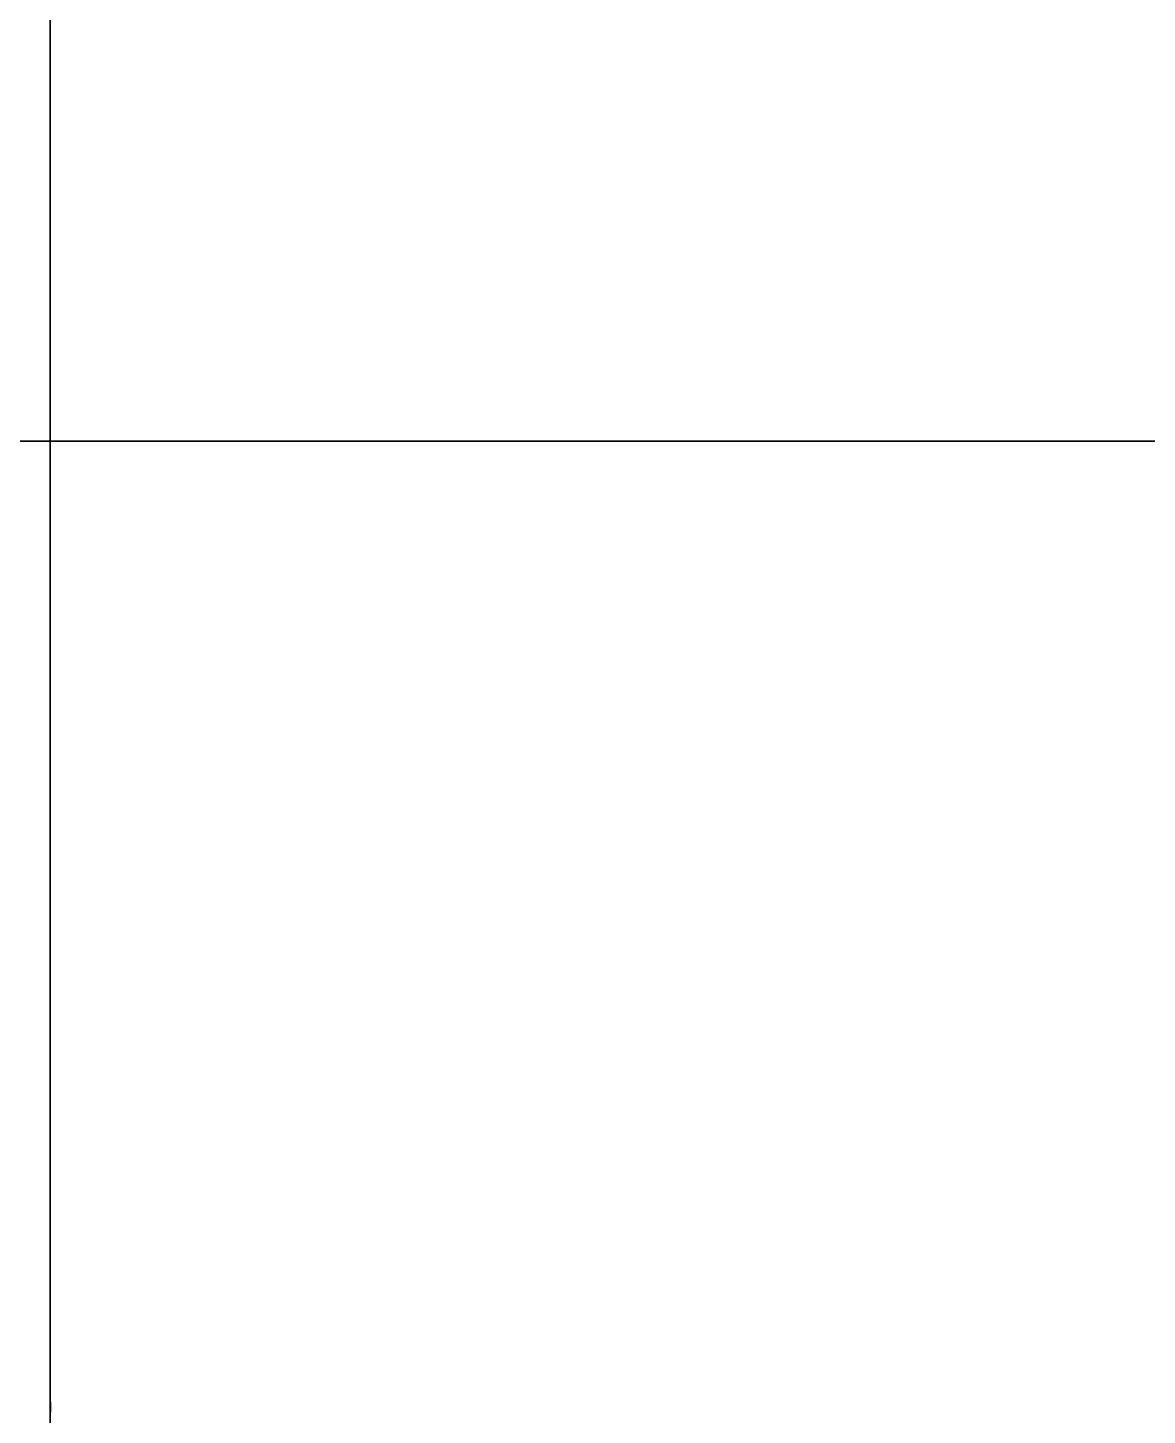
# Model space of a CAD drawing. Extents: x 11992 to 29481, y -6727 to 6811.
# Drawn here: x 24580.25 to 24606.09, y 2771.68 to 2803.69 of the extents above; entities that cross this region are included whole.
import ezdxf

# ---------------------------------------------------------------- set-up
doc = ezdxf.new("R2010")
doc.units = 0
doc.header["$MEASUREMENT"] = 0
doc.layers.get('0').update_dxf_attribs({"color": 8, "linetype": 'CONTINUOUS'})
doc.layers.add('zoylight 5回路', color=4, linetype='CONTINUOUS')

msp = doc.modelspace()

# ---------------------------------------------------------------- linework, layer by layer
for p, q in [((24580.771, 3074.054, -2436.529), (24580.771, 2514.462, -2436.529)), ((24580.771, 2794.258, -2436.329), (24580.771, 2840.924, -2436.329)), ((24580.771, 2840.924, -2436.329), (24580.771, 2794.258, -2436.329)), ((24580.771, 2794.258, -2428.529), (24580.771, 2840.924, -2428.529)), ((24580.771, 2840.924, -2428.529), (24580.771, 2794.258, -2428.529)), ((24580.771, 2794.258, -2426.529), (24580.771, 2840.591, -2426.529)), ((24580.771, 2840.591, -2426.529), (24580.771, 2794.258, -2426.529)), ((24580.771, 2816.458, -2292.531), (24580.771, 2794.258, -2292.531)), ((24580.771, 2808.293, -2296.531), (24580.771, 2780.229, -2296.531)), ((24580.771, 2803.612, -2157.049), (24580.771, 2805.173, -2156.798)), ((24580.773, 2801.58, -2291.683), (24580.773, 2805.283, -2291.565)), ((24580.771, 2803.827, -2168.882), (24580.771, 2803.668, -2168.9)), ((24580.771, 2803.668, -2168.897), (24580.771, 2803.826, -2168.879)), ((24580.771, 2803.461, -2082.866), (24580.771, 2803.722, -2082.934)), ((24580.771, 2803.509, -2168.915), (24580.771, 2803.668, -2168.897)), ((24580.771, 2803.668, -2168.9), (24580.771, 2803.509, -2168.918)), ((24580.771, 2802.046, -2157.264), (24580.771, 2803.612, -2157.049)), ((24580.771, 2803.35, -2168.932), (24580.771, 2803.509, -2168.915)), ((24580.771, 2803.509, -2168.918), (24580.771, 2803.35, -2168.935)), ((24580.771, 2803.201, -2082.798), (24580.771, 2803.461, -2082.866)), ((24580.771, 2803.191, -2168.949), (24580.771, 2803.35, -2168.932)), ((24580.771, 2803.35, -2168.935), (24580.771, 2803.191, -2168.952)), ((24580.771, 2802.94, -2082.731), (24580.771, 2803.201, -2082.798)), ((24580.771, 2803.032, -2168.966), (24580.771, 2803.191, -2168.949)), ((24580.771, 2803.191, -2168.952), (24580.771, 2803.032, -2168.969)), ((24580.771, 2802.873, -2168.982), (24580.771, 2803.032, -2168.966)), ((24580.771, 2803.032, -2168.969), (24580.771, 2802.873, -2168.985)), ((24580.771, 2802.681, -2082.665), (24580.771, 2802.94, -2082.731)), ((24580.771, 2802.714, -2168.998), (24580.771, 2802.873, -2168.982)), ((24580.771, 2802.873, -2168.985), (24580.771, 2802.714, -2169.001)), ((24580.771, 2802.555, -2169.014), (24580.771, 2802.714, -2168.998)), ((24580.771, 2802.714, -2169.001), (24580.771, 2802.555, -2169.017)), ((24580.771, 2802.55, -2082.632), (24580.771, 2802.681, -2082.665)), ((24580.771, 2802.395, -2169.029), (24580.771, 2802.555, -2169.014)), ((24580.771, 2802.555, -2169.017), (24580.771, 2802.396, -2169.032)), ((24580.771, 2802.42, -2082.598), (24580.771, 2802.55, -2082.632)), ((24580.771, 2802.289, -2082.565), (24580.771, 2802.42, -2082.598)), ((24580.771, 2802.396, -2169.032), (24580.771, 2802.237, -2169.047)), ((24580.771, 2802.236, -2169.044), (24580.771, 2802.395, -2169.029)), ((24580.771, 2802.159, -2082.532), (24580.771, 2802.289, -2082.565)), ((24580.771, 2802.237, -2169.047), (24580.771, 2802.078, -2169.062)), ((24580.771, 2802.077, -2169.059), (24580.771, 2802.236, -2169.044)), ((24580.771, 2802.028, -2082.499), (24580.771, 2802.159, -2082.532)), ((24580.771, 2802.078, -2169.062), (24580.771, 2801.919, -2169.076)), ((24580.771, 2801.918, -2169.074), (24580.771, 2802.077, -2169.059)), ((24580.771, 2800.475, -2157.443), (24580.771, 2802.046, -2157.264)), ((24580.771, 2801.898, -2082.467), (24580.771, 2802.028, -2082.499)), ((24580.771, 2801.919, -2169.076), (24580.771, 2801.76, -2169.09)), ((24580.771, 2801.759, -2169.088), (24580.771, 2801.918, -2169.074)), ((24580.771, 2801.767, -2082.434), (24580.771, 2801.898, -2082.467)), ((24580.771, 2801.636, -2082.401), (24580.771, 2801.767, -2082.434)), ((24580.771, 2801.76, -2169.09), (24580.771, 2801.6, -2169.104)), ((24580.771, 2801.599, -2169.101), (24580.771, 2801.759, -2169.088)), ((24580.771, 2801.506, -2082.369), (24580.771, 2801.636, -2082.401)), ((24580.771, 2801.6, -2169.104), (24580.771, 2801.441, -2169.117)), ((24580.771, 2801.44, -2169.115), (24580.771, 2801.599, -2169.101)), ((24580.771, 2801.375, -2082.336), (24580.771, 2801.506, -2082.369)), ((24580.771, 2801.441, -2169.117), (24580.771, 2801.282, -2169.131)), ((24580.771, 2801.281, -2169.128), (24580.771, 2801.44, -2169.115)), ((24580.771, 2801.244, -2082.304), (24580.771, 2801.375, -2082.336)), ((24580.771, 2801.282, -2169.131), (24580.771, 2801.122, -2169.143)), ((24580.771, 2801.121, -2169.141), (24580.771, 2801.281, -2169.128)), ((24580.773, 2797.91, -2291.749), (24580.773, 2801.58, -2291.683)), ((24580.771, 2801.113, -2082.271), (24580.771, 2801.244, -2082.304)), ((24580.771, 2801.122, -2169.143), (24580.771, 2800.963, -2169.156)), ((24580.771, 2800.962, -2169.153), (24580.771, 2801.121, -2169.141)), ((24580.771, 2801.048, -2082.255), (24580.771, 2801.113, -2082.271)), ((24580.771, 2800.982, -2082.239), (24580.771, 2801.048, -2082.255)), ((24580.771, 2800.916, -2082.223), (24580.771, 2800.982, -2082.239)), ((24580.771, 2800.963, -2169.156), (24580.771, 2800.804, -2169.168)), ((24580.771, 2800.803, -2169.165), (24580.771, 2800.962, -2169.153)), ((24580.771, 2800.851, -2082.206), (24580.771, 2800.916, -2082.223)), ((24580.771, 2800.785, -2082.19), (24580.771, 2800.851, -2082.206)), ((24580.771, 2800.804, -2169.168), (24580.771, 2800.644, -2169.18)), ((24580.771, 2800.643, -2169.177), (24580.771, 2800.803, -2169.165)), ((24580.771, 2800.72, -2082.174), (24580.771, 2800.785, -2082.19)), ((24580.771, 2800.654, -2082.158), (24580.771, 2800.72, -2082.174)), ((24580.771, 2800.588, -2082.142), (24580.771, 2800.654, -2082.158)), ((24580.771, 2800.644, -2169.18), (24580.771, 2800.485, -2169.191)), ((24580.771, 2800.484, -2169.189), (24580.771, 2800.643, -2169.177)), ((24580.771, 2800.523, -2082.126), (24580.771, 2800.588, -2082.142)), ((24580.771, 2800.458, -2082.11), (24580.771, 2800.523, -2082.126)), ((24580.771, 2800.485, -2169.191), (24580.771, 2800.326, -2169.202)), ((24580.771, 2800.324, -2169.2), (24580.771, 2800.484, -2169.189)), ((24580.771, 2798.9, -2157.586), (24580.771, 2800.475, -2157.443)), ((24580.771, 2800.392, -2082.094), (24580.771, 2800.458, -2082.11)), ((24580.771, 2800.327, -2082.078), (24580.771, 2800.392, -2082.094)), ((24580.771, 2800.296, -2082.071), (24580.771, 2800.327, -2082.078)), ((24580.771, 2800.326, -2169.202), (24580.771, 2800.166, -2169.213)), ((24580.771, 2800.165, -2169.211), (24580.771, 2800.324, -2169.2)), ((24580.771, 2800.264, -2082.063), (24580.771, 2800.296, -2082.071)), ((24580.771, 2800.232, -2082.055), (24580.771, 2800.264, -2082.063)), ((24580.771, 2800.201, -2082.048), (24580.771, 2800.232, -2082.055)), ((24580.771, 2800.169, -2082.04), (24580.771, 2800.201, -2082.048)), ((24580.771, 2800.138, -2082.032), (24580.771, 2800.169, -2082.04)), ((24580.771, 2800.166, -2169.213), (24580.771, 2800.007, -2169.224)), ((24580.771, 2800.006, -2169.221), (24580.771, 2800.165, -2169.211)), ((24580.771, 2800.106, -2082.025), (24580.771, 2800.138, -2082.032)), ((24580.771, 2800.075, -2082.017), (24580.771, 2800.106, -2082.025)), ((24580.771, 2800.043, -2082.009), (24580.771, 2800.075, -2082.017)), ((24580.771, 2800.012, -2082.002), (24580.771, 2800.043, -2082.009)), ((24580.771, 2799.98, -2081.994), (24580.771, 2800.012, -2082.002)), ((24580.771, 2800.007, -2169.224), (24580.771, 2799.847, -2169.234)), ((24580.771, 2799.846, -2169.232), (24580.771, 2800.006, -2169.221)), ((24580.771, 2799.949, -2081.986), (24580.771, 2799.98, -2081.994)), ((24580.771, 2799.919, -2081.979), (24580.771, 2799.949, -2081.986)), ((24580.771, 2799.888, -2081.971), (24580.771, 2799.919, -2081.979)), ((24580.771, 2799.857, -2081.963), (24580.771, 2799.888, -2081.971)), ((24580.771, 2799.826, -2081.956), (24580.771, 2799.857, -2081.963)), ((24580.771, 2799.847, -2169.234), (24580.771, 2799.687, -2169.244)), ((24580.771, 2799.687, -2169.241), (24580.771, 2799.846, -2169.232)), ((24580.771, 2799.794, -2081.948), (24580.771, 2799.826, -2081.956)), ((24580.771, 2799.763, -2081.941), (24580.771, 2799.794, -2081.948)), ((24580.771, 2799.732, -2081.933), (24580.771, 2799.763, -2081.941)), ((24580.771, 2799.701, -2081.925), (24580.771, 2799.732, -2081.933)), ((24580.771, 2799.67, -2081.918), (24580.771, 2799.701, -2081.925)), ((24580.771, 2799.527, -2169.251), (24580.771, 2799.687, -2169.241)), ((24580.771, 2799.687, -2169.244), (24580.771, 2799.528, -2169.254)), ((24580.771, 2799.638, -2081.91), (24580.771, 2799.67, -2081.918)), ((24580.771, 2799.607, -2081.902), (24580.771, 2799.638, -2081.91)), ((24580.771, 2799.576, -2081.895), (24580.771, 2799.607, -2081.902)), ((24580.771, 2799.341, -2081.837), (24580.771, 2799.576, -2081.895)), ((24580.771, 2799.528, -2169.254), (24580.771, 2799.368, -2169.263)), ((24580.771, 2799.368, -2169.26), (24580.771, 2799.527, -2169.251)), ((24580.771, 2799.208, -2169.269), (24580.771, 2799.368, -2169.26)), ((24580.771, 2799.368, -2169.263), (24580.771, 2799.208, -2169.272)), ((24580.771, 2799.105, -2081.778), (24580.771, 2799.341, -2081.837)), ((24580.771, 2799.049, -2169.278), (24580.771, 2799.208, -2169.269)), ((24580.771, 2799.208, -2169.272), (24580.771, 2799.049, -2169.28)), ((24580.771, 2798.87, -2081.72), (24580.771, 2799.105, -2081.778)), ((24580.771, 2798.889, -2169.286), (24580.771, 2799.049, -2169.278)), ((24580.771, 2799.049, -2169.28), (24580.771, 2798.889, -2169.289)), ((24580.771, 2797.323, -2157.694), (24580.771, 2798.9, -2157.586)), ((24580.771, 2798.73, -2169.294), (24580.771, 2798.889, -2169.286)), ((24580.771, 2798.889, -2169.289), (24580.771, 2798.73, -2169.297)), ((24580.771, 2798.635, -2081.661), (24580.771, 2798.87, -2081.72)), ((24580.771, 2798.57, -2169.302), (24580.771, 2798.73, -2169.294)), ((24580.771, 2798.73, -2169.297), (24580.771, 2798.57, -2169.304)), ((24580.771, 2798.4, -2081.603), (24580.771, 2798.635, -2081.661)), ((24580.771, 2798.41, -2169.309), (24580.771, 2798.57, -2169.302)), ((24580.771, 2798.57, -2169.304), (24580.771, 2798.411, -2169.312)), ((24580.771, 2798.411, -2169.312), (24580.771, 2798.251, -2169.319)), ((24580.771, 2798.25, -2169.316), (24580.771, 2798.41, -2169.309)), ((24580.771, 2798.165, -2081.544), (24580.771, 2798.4, -2081.603)), ((24580.771, 2798.251, -2169.319), (24580.771, 2798.092, -2169.326)), ((24580.771, 2798.09, -2169.323), (24580.771, 2798.25, -2169.316)), ((24580.771, 2797.931, -2081.485), (24580.771, 2798.165, -2081.544)), ((24580.771, 2798.092, -2169.326), (24580.771, 2797.932, -2169.332)), ((24580.771, 2797.93, -2169.33), (24580.771, 2798.09, -2169.323)), ((24580.771, 2797.932, -2169.332), (24580.771, 2797.772, -2169.338)), ((24580.771, 2797.696, -2081.425), (24580.771, 2797.931, -2081.485)), ((24580.771, 2797.771, -2169.336), (24580.771, 2797.93, -2169.33)), ((24580.771, 2797.772, -2169.338), (24580.771, 2797.613, -2169.344)), ((24580.771, 2797.611, -2169.342), (24580.771, 2797.771, -2169.336)), ((24580.773, 2794.256, -2291.765), (24580.773, 2797.91, -2291.749)), ((24580.771, 2797.462, -2081.366), (24580.771, 2797.696, -2081.425)), ((24580.771, 2797.613, -2169.344), (24580.771, 2797.453, -2169.349)), ((24580.771, 2797.451, -2169.347), (24580.771, 2797.611, -2169.342)), ((24580.771, 2797.227, -2081.306), (24580.771, 2797.462, -2081.366)), ((24580.771, 2797.453, -2169.349), (24580.771, 2797.293, -2169.354)), ((24580.771, 2797.291, -2169.352), (24580.771, 2797.451, -2169.347)), ((24580.771, 2795.744, -2157.767), (24580.771, 2797.323, -2157.694)), ((24580.771, 2797.293, -2169.354), (24580.771, 2797.133, -2169.359)), ((24580.771, 2797.131, -2169.357), (24580.771, 2797.291, -2169.352)), ((24580.771, 2796.993, -2081.246), (24580.771, 2797.227, -2081.306)), ((24580.771, 2797.133, -2169.359), (24580.771, 2796.973, -2169.364)), ((24580.771, 2796.971, -2169.362), (24580.771, 2797.131, -2169.357)), ((24580.771, 2796.759, -2081.186), (24580.771, 2796.993, -2081.246)), ((24580.771, 2796.973, -2169.364), (24580.771, 2796.814, -2169.368)), ((24580.771, 2796.812, -2169.366), (24580.771, 2796.971, -2169.362)), ((24580.771, 2796.814, -2169.368), (24580.771, 2796.654, -2169.372)), ((24580.771, 2796.652, -2169.37), (24580.771, 2796.812, -2169.366)), ((24580.771, 2785.941, -2078.443), (24580.771, 2796.759, -2081.186)), ((24580.771, 2792.462, -2079.539), (24580.771, 2796.759, -2081.186)), ((24580.771, 2796.654, -2169.372), (24580.771, 2796.494, -2169.376)), ((24580.771, 2796.492, -2169.373), (24580.771, 2796.652, -2169.37)), ((24580.771, 2796.494, -2169.376), (24580.771, 2796.334, -2169.379)), ((24580.771, 2796.332, -2169.377), (24580.771, 2796.492, -2169.373)), ((24580.771, 2796.334, -2169.379), (24580.771, 2796.174, -2169.382)), ((24580.771, 2796.173, -2169.38), (24580.771, 2796.332, -2169.377)), ((24580.771, 2796.174, -2169.382), (24580.771, 2796.014, -2169.384)), ((24580.771, 2796.013, -2169.382), (24580.771, 2796.173, -2169.38)), ((24580.771, 2796.014, -2169.384), (24580.771, 2795.855, -2169.387)), ((24580.771, 2795.853, -2169.385), (24580.771, 2796.013, -2169.382)), ((24580.771, 2795.855, -2169.387), (24580.771, 2795.695, -2169.389)), ((24580.771, 2795.693, -2169.387), (24580.771, 2795.853, -2169.385)), ((24580.771, 2794.164, -2157.806), (24580.771, 2795.744, -2157.767)), ((24580.771, 2795.695, -2169.389), (24580.771, 2795.535, -2169.391)), ((24580.771, 2795.534, -2169.389), (24580.771, 2795.693, -2169.387)), ((24580.771, 2795.535, -2169.391), (24580.771, 2795.375, -2169.392)), ((24580.771, 2795.374, -2169.39), (24580.771, 2795.534, -2169.389)), ((24580.771, 2795.375, -2169.392), (24580.771, 2795.215, -2169.393)), ((24580.771, 2795.214, -2169.391), (24580.771, 2795.374, -2169.39)), ((24580.771, 2795.215, -2169.393), (24580.771, 2794.917, -2169.394)), ((24580.771, 2794.916, -2169.392), (24580.771, 2795.214, -2169.391)), ((24580.771, 2794.917, -2169.394), (24580.771, 2794.619, -2169.395)), ((24580.771, 2794.618, -2169.392), (24580.771, 2794.916, -2169.392)), ((24580.771, 2794.619, -2169.395), (24580.771, 2794.321, -2169.394)), ((24580.771, 2794.32, -2169.392), (24580.771, 2794.618, -2169.392)), ((24580.771, 2794.321, -2169.394), (24580.771, 2794.023, -2169.392)), ((24580.771, 2794.022, -2169.39), (24580.771, 2794.32, -2169.392)), ((24580.771, 2747.592, -2436.329), (24580.771, 2794.258, -2436.329)), ((24580.771, 2794.258, -2436.329), (24580.771, 2747.592, -2436.329)), ((24580.771, 2747.592, -2428.529), (24580.771, 2794.258, -2428.529)), ((24580.771, 2794.258, -2428.529), (24580.771, 2747.592, -2428.529)), ((24580.771, 2747.925, -2426.529), (24580.771, 2794.258, -2426.529)), ((24580.771, 2794.258, -2426.529), (24580.771, 2747.925, -2426.529)), ((24580.771, 2794.258, -2292.531), (24580.771, 2772.059, -2292.531)), ((24580.773, 2790.602, -2291.73), (24580.773, 2794.256, -2291.765)), ((24300.973, 2794.157, -2436.429), (24580.77, 2794.157, -2436.429)), ((24534.103, 2794.157, -2436.229), (24580.769, 2794.157, -2436.229)), ((24534.103, 2794.157, -2428.429), (24580.769, 2794.157, -2428.429)), ((24534.436, 2794.157, -2426.429), (24580.769, 2794.157, -2426.429)), ((24580.77, 2794.157, -2436.229), (24557.437, 2794.157, -2436.229)), ((24580.77, 2794.157, -2428.429), (24557.437, 2794.157, -2428.429)), ((24580.77, 2794.157, -2426.429), (24557.603, 2794.157, -2426.429)), ((24558.571, 2794.157, -2296.431), (24580.77, 2794.157, -2296.431)), ((24558.571, 2794.157, -2292.431), (24602.969, 2794.157, -2292.431)), ((24571.721, 2794.157, -2043.169), (24585.071, 2794.157, -2043.462)), ((24580.77, 2794.157, -2290.642), (24577.116, 2794.157, -2290.669)), ((24578.484, 2794.157, -2116.313), (24580.77, 2794.157, -2116.314)), ((24580.772, 2794.157, -2126.311), (24578.497, 2794.157, -2126.31)), ((24580.77, 2794.157, -1564.652), (24579.149, 2794.157, -1564.651)), ((24579.607, 2794.157, -2116.267), (24580.77, 2794.157, -2116.267)), ((24580.769, 2794.157, -2436.229), (24627.435, 2794.157, -2436.229)), ((24580.769, 2794.157, -2428.429), (24627.435, 2794.157, -2428.429)), ((24580.769, 2794.157, -2426.429), (24627.102, 2794.157, -2426.429)), ((24582.391, 2794.157, -1564.651), (24580.77, 2794.157, -1564.652)), ((24580.77, 2794.157, -2116.314), (24583.056, 2794.157, -2116.313)), ((24580.77, 2794.157, -2436.229), (24604.103, 2794.157, -2436.229)), ((24580.77, 2794.157, -2428.429), (24604.103, 2794.157, -2428.429)), ((24580.77, 2794.157, -2426.429), (24603.936, 2794.157, -2426.429)), ((24580.77, 2794.157, -2116.267), (24581.932, 2794.157, -2116.267)), ((24584.424, 2794.157, -2290.669), (24580.77, 2794.157, -2290.642)), ((24580.77, 2794.157, -2296.431), (24580.77, 2794.157, -2296.631)), ((24580.77, 2794.157, -2436.429), (24860.567, 2794.157, -2436.429)), ((24580.77, 2794.157, -2296.431), (24580.77, 2794.157, -2292.431)), ((24580.77, 2794.157, -2296.431), (24603.068, 2794.157, -2296.431)), ((24580.771, 2792.585, -2157.812), (24580.771, 2794.164, -2157.806)), ((24580.771, 2794.023, -2169.392), (24580.771, 2793.725, -2169.389)), ((24580.771, 2793.724, -2169.387), (24580.771, 2794.022, -2169.39)), ((24583.046, 2794.157, -2126.31), (24580.772, 2794.157, -2126.311)), ((24581.932, 2794.157, -2116.267), (24583.092, 2794.157, -2116.266)), ((24584.012, 2794.157, -1564.649), (24582.391, 2794.157, -1564.651)), ((24585.32, 2794.157, -2126.306), (24583.046, 2794.157, -2126.31)), ((24583.056, 2794.157, -2116.313), (24585.343, 2794.157, -2116.309)), ((24583.092, 2794.157, -2116.266), (24584.25, 2794.157, -2116.264)), ((24585.633, 2794.157, -1564.644), (24584.012, 2794.157, -1564.649)), ((24584.25, 2794.157, -2116.264), (24585.407, 2794.157, -2116.262)), ((24588.096, 2794.157, -2290.75), (24584.424, 2794.157, -2290.669)), ((24585.071, 2794.157, -2043.462), (24598.404, 2794.157, -2044.143)), ((24587.594, 2794.157, -2126.3), (24585.32, 2794.157, -2126.306)), ((24585.343, 2794.157, -2116.309), (24587.63, 2794.157, -2116.303)), ((24585.407, 2794.157, -2116.262), (24586.564, 2794.157, -2116.259)), ((24587.254, 2794.157, -1564.638), (24585.633, 2794.157, -1564.644)), ((24586.564, 2794.157, -2116.259), (24587.719, 2794.157, -2116.255)), ((24588.875, 2794.157, -1564.631), (24587.254, 2794.157, -1564.638)), ((24589.867, 2794.157, -2126.292), (24587.594, 2794.157, -2126.3)), ((24587.63, 2794.157, -2116.303), (24589.917, 2794.157, -2116.295)), ((24587.719, 2794.157, -2116.255), (24588.875, 2794.157, -2116.251)), ((24591.799, 2794.157, -2290.886), (24588.096, 2794.157, -2290.75)), ((24590.496, 2794.157, -1564.621), (24588.875, 2794.157, -1564.631)), ((24588.875, 2794.157, -2116.251), (24590.031, 2794.157, -2116.246)), ((24592.141, 2794.157, -2126.281), (24589.867, 2794.157, -2126.292)), ((24589.917, 2794.157, -2116.295), (24592.204, 2794.157, -2116.284)), ((24590.031, 2794.157, -2116.246), (24591.187, 2794.157, -2116.24)), ((24592.117, 2794.157, -1564.61), (24590.496, 2794.157, -1564.621)), ((24591.187, 2794.157, -2116.24), (24592.345, 2794.157, -2116.233)), ((24595.551, 2794.157, -2291.076), (24591.799, 2794.157, -2290.886)), ((24593.738, 2794.157, -1564.597), (24592.117, 2794.157, -1564.61)), ((24594.415, 2794.157, -2126.268), (24592.141, 2794.157, -2126.281)), ((24592.204, 2794.157, -2116.284), (24594.49, 2794.157, -2116.27)), ((24592.345, 2794.157, -2116.233), (24593.504, 2794.157, -2116.226)), ((24593.504, 2794.157, -2116.226), (24594.665, 2794.157, -2116.218)), ((24595.358, 2794.157, -1564.583), (24593.738, 2794.157, -1564.597)), ((24596.688, 2794.157, -2126.252), (24594.415, 2794.157, -2126.268)), ((24594.49, 2794.157, -2116.27), (24596.777, 2794.157, -2116.254)), ((24594.665, 2794.157, -2116.218), (24595.825, 2794.157, -2116.21)), ((24596.979, 2794.157, -1564.567), (24595.358, 2794.157, -1564.583)), ((24599.37, 2794.157, -2291.32), (24595.551, 2794.157, -2291.076)), ((24595.825, 2794.157, -2116.21), (24596.985, 2794.157, -2116.201)), ((24598.962, 2794.157, -2126.234), (24596.688, 2794.157, -2126.252)), ((24596.777, 2794.157, -2116.254), (24599.063, 2794.157, -2116.236)), ((24598.458, 2794.157, -2044.114), (24596.973, 2794.157, -2044.742)), ((24598.599, 2794.157, -1564.549), (24596.979, 2794.157, -1564.567)), ((24596.985, 2794.157, -2116.201), (24598.145, 2794.157, -2116.191)), ((24598.145, 2794.157, -2116.191), (24599.303, 2794.157, -2116.18)), ((24598.404, 2794.157, -2044.143), (24605.061, 2794.157, -2044.657)), ((24599.699, 2794.157, -2044.382), (24598.458, 2794.157, -2044.114)), ((24600.219, 2794.157, -1564.529), (24598.599, 2794.157, -1564.549)), ((24598.853, 2794.157, -1649.315), (24598.85, 2794.157, -1651.463)), ((24598.85, 2794.157, -1651.463), (24598.916, 2794.157, -1654.003)), ((24598.93, 2794.157, -1647.426), (24598.853, 2794.157, -1649.315)), ((24598.916, 2794.157, -1654.003), (24599.045, 2794.157, -1657.069)), ((24599.089, 2794.157, -1645.663), (24598.93, 2794.157, -1647.426)), ((24601.236, 2794.157, -2126.214), (24598.962, 2794.157, -2126.234)), ((24599.045, 2794.157, -1657.069), (24599.23, 2794.157, -1660.793)), ((24599.063, 2794.157, -2116.236), (24601.35, 2794.157, -2116.215)), ((24599.332, 2794.157, -1643.917), (24599.089, 2794.157, -1645.663)), ((24599.324, 2794.157, -1594.109), (24599.228, 2794.157, -1597.353)), ((24599.228, 2794.157, -1597.353), (24599.373, 2794.157, -1600.065)), ((24599.23, 2794.157, -1660.793), (24599.465, 2794.157, -1665.309)), ((24599.303, 2794.157, -2116.18), (24600.461, 2794.157, -2116.169)), ((24599.708, 2794.157, -1590.256), (24599.324, 2794.157, -1594.109)), ((24599.649, 2794.157, -1642.167), (24599.332, 2794.157, -1643.917)), ((24603.27, 2794.157, -2291.619), (24599.37, 2794.157, -2291.32)), ((24599.373, 2794.157, -1600.065), (24599.713, 2794.157, -1602.325)), ((24599.465, 2794.157, -1665.309), (24599.745, 2794.157, -1670.749)), ((24600.028, 2794.157, -1640.42), (24599.649, 2794.157, -1642.167)), ((24600.711, 2794.157, -2045.427), (24599.699, 2794.157, -2044.382)), ((24600.426, 2794.157, -1585.715), (24599.708, 2794.157, -1590.256)), ((24599.713, 2794.157, -1602.325), (24600.202, 2794.157, -1604.211)), ((24599.745, 2794.157, -1670.749), (24600.063, 2794.157, -1677.246)), ((24600.455, 2794.157, -1638.678), (24600.028, 2794.157, -1640.42)), ((24600.063, 2794.157, -1677.246), (24600.413, 2794.157, -1684.934)), ((24600.202, 2794.157, -1604.211), (24600.793, 2794.157, -1605.801)), ((24601.839, 2794.157, -1564.508), (24600.219, 2794.157, -1564.529)), ((24600.413, 2794.157, -1684.934), (24600.788, 2794.157, -1693.945)), ((24601.525, 2794.157, -1580.408), (24600.426, 2794.157, -1585.715)), ((24600.918, 2794.157, -1636.945), (24600.455, 2794.157, -1638.678)), ((24600.461, 2794.157, -2116.169), (24601.619, 2794.157, -2116.156)), ((24601.51, 2794.157, -2047.127), (24600.711, 2794.157, -2045.427)), ((24600.762, 2794.157, -2105.535), (24600.731, 2794.157, -2097.888)), ((24600.731, 2794.157, -2097.888), (24600.744, 2794.157, -2091.521)), ((24600.744, 2794.157, -2091.521), (24600.796, 2794.157, -2086.302)), ((24600.842, 2794.157, -2114.596), (24600.762, 2794.157, -2105.535)), ((24600.788, 2794.157, -1693.945), (24601.183, 2794.157, -1704.413)), ((24600.793, 2794.157, -1605.801), (24601.439, 2794.157, -1607.172)), ((24600.796, 2794.157, -2086.302), (24600.88, 2794.157, -2082.096)), ((24600.88, 2794.157, -2082.096), (24600.992, 2794.157, -2078.77)), ((24601.404, 2794.157, -1635.227), (24600.918, 2794.157, -1636.945)), ((24600.992, 2794.157, -2078.77), (24601.125, 2794.157, -2076.19)), ((24601.125, 2794.157, -2076.19), (24601.275, 2794.157, -2074.221)), ((24601.183, 2794.157, -1704.413), (24601.593, 2794.157, -1716.404)), ((24603.51, 2794.157, -2126.191), (24601.236, 2794.157, -2126.214)), ((24601.275, 2794.157, -2074.221), (24601.437, 2794.157, -2072.731)), ((24601.35, 2794.157, -2116.215), (24603.637, 2794.157, -2116.192)), ((24601.9, 2794.157, -1633.527), (24601.404, 2794.157, -1635.227)), ((24601.437, 2794.157, -2072.731), (24601.604, 2794.157, -2071.586)), ((24601.439, 2794.157, -1607.172), (24602.095, 2794.157, -1608.405)), ((24602.108, 2794.157, -2049.361), (24601.51, 2794.157, -2047.127)), ((24603.052, 2794.157, -1574.257), (24601.525, 2794.157, -1580.408)), ((24601.593, 2794.157, -1716.404), (24602.021, 2794.157, -1729.725)), ((24601.604, 2794.157, -2071.586), (24601.77, 2794.157, -2070.651)), ((24601.619, 2794.157, -2116.156), (24602.777, 2794.157, -2116.144)), ((24601.77, 2794.157, -2070.651), (24601.932, 2794.157, -2069.794)), ((24603.459, 2794.157, -1564.485), (24601.839, 2794.157, -1564.508)), ((24602.394, 2794.157, -1631.849), (24601.9, 2794.157, -1633.527)), ((24601.932, 2794.157, -2069.794), (24602.323, 2794.157, -2067.208)), ((24602.021, 2794.157, -1729.725), (24602.471, 2794.157, -1744.114)), ((24602.095, 2794.157, -1608.405), (24602.713, 2794.157, -1609.577)), ((24602.521, 2794.157, -2052.008), (24602.108, 2794.157, -2049.361)), ((24602.323, 2794.157, -2067.208), (24602.616, 2794.157, -2064.31)), ((24602.871, 2794.157, -1630.197), (24602.394, 2794.157, -1631.849)), ((24602.471, 2794.157, -1744.114), (24602.948, 2794.157, -1759.311)), ((24602.764, 2794.157, -2054.948), (24602.521, 2794.157, -2052.008)), ((24602.616, 2794.157, -2064.31), (24602.797, 2794.157, -2061.219)), ((24602.713, 2794.157, -1609.577), (24603.255, 2794.157, -1610.753)), ((24602.851, 2794.157, -2058.058), (24602.764, 2794.157, -2054.948)), ((24602.777, 2794.157, -2116.144), (24603.934, 2794.157, -2116.13)), ((24602.797, 2794.157, -2061.219), (24602.851, 2794.157, -2058.058)), ((24603.32, 2794.157, -1628.575), (24602.871, 2794.157, -1630.197)), ((24602.948, 2794.157, -1759.311), (24603.457, 2794.157, -1775.055)), ((24603.01, 2794.159, -2292.428), (24602.969, 2794.159, -2292.431)), ((24603.01, 2794.159, -2296.428), (24602.969, 2794.159, -2296.431)), ((24602.969, 2794.159, -2292.431), (24603.01, 2794.159, -2292.434)), ((24602.994, 2794.157, -2291.621), (24605.035, 2794.157, -2291.551)), ((24603.049, 2794.159, -2292.42), (24603.01, 2794.159, -2292.428)), ((24603.049, 2794.159, -2296.42), (24603.01, 2794.159, -2296.428)), ((24603.01, 2794.159, -2292.434), (24603.049, 2794.159, -2292.442)), ((24603.086, 2794.159, -2292.407), (24603.049, 2794.159, -2292.42)), ((24603.086, 2794.159, -2296.407), (24603.049, 2794.159, -2296.42)), ((24603.049, 2794.159, -2292.442), (24603.086, 2794.159, -2292.455)), ((24603.12, 2794.159, -2292.39), (24603.086, 2794.159, -2292.407)), ((24603.12, 2794.159, -2296.39), (24603.086, 2794.159, -2296.407)), ((24603.086, 2794.159, -2292.455), (24603.12, 2794.159, -2292.472)), ((24603.152, 2794.159, -2292.368), (24603.12, 2794.159, -2292.39)), ((24603.152, 2794.159, -2296.368), (24603.12, 2794.159, -2296.39)), ((24603.12, 2794.159, -2292.472), (24603.152, 2794.159, -2292.494)), ((24603.18, 2794.159, -2292.343), (24603.152, 2794.159, -2292.368)), ((24603.18, 2794.159, -2296.343), (24603.152, 2794.159, -2296.368)), ((24603.152, 2794.159, -2292.494), (24603.18, 2794.159, -2292.519)), ((24603.206, 2794.159, -2292.314), (24603.18, 2794.159, -2292.343)), ((24603.206, 2794.159, -2296.314), (24603.18, 2794.159, -2296.343)), ((24603.18, 2794.159, -2292.519), (24603.206, 2794.159, -2292.548)), ((24603.227, 2794.159, -2292.282), (24603.206, 2794.159, -2292.314)), ((24603.227, 2794.159, -2296.282), (24603.206, 2794.159, -2296.314)), ((24603.206, 2794.159, -2292.548), (24603.227, 2794.159, -2292.58)), ((24603.244, 2794.159, -2292.248), (24603.227, 2794.159, -2292.282)), ((24603.244, 2794.159, -2296.248), (24603.227, 2794.159, -2296.282)), ((24603.227, 2794.159, -2292.58), (24603.244, 2794.159, -2292.614)), ((24603.257, 2794.159, -2292.211), (24603.244, 2794.159, -2292.248)), ((24603.257, 2794.159, -2296.211), (24603.244, 2794.159, -2296.248)), ((24603.244, 2794.159, -2292.614), (24603.257, 2794.159, -2292.651)), ((24603.255, 2794.157, -1610.753), (24603.714, 2794.157, -1611.948)), ((24603.265, 2794.159, -2292.172), (24603.257, 2794.159, -2292.211)), ((24603.265, 2794.159, -2296.172), (24603.257, 2794.159, -2296.211)), ((24603.257, 2794.159, -2292.651), (24603.265, 2794.159, -2292.69)), ((24603.268, 2794.159, -2292.131), (24603.265, 2794.159, -2292.172)), ((24603.268, 2794.159, -2296.131), (24603.265, 2794.159, -2296.172)), ((24603.265, 2794.159, -2292.69), (24603.268, 2794.159, -2292.731)), ((24603.268, 2794.157, -2296.631), (24603.423, 2794.157, -2303.878)), ((24603.27, 2794.157, -2296.131), (24603.27, 2794.157, -2292.731)), ((24603.27, 2794.157, -2292.131), (24603.27, 2794.157, -2291.619)), ((24603.728, 2794.157, -1626.988), (24603.32, 2794.157, -1628.575)), ((24603.423, 2794.157, -2303.878), (24603.87, 2794.157, -2310.853)), ((24603.457, 2794.157, -1775.055), (24604.001, 2794.157, -1791.086)), ((24605.079, 2794.157, -1564.46), (24603.459, 2794.157, -1564.485)), ((24605.784, 2794.157, -2126.165), (24603.51, 2794.157, -2126.191)), ((24603.637, 2794.157, -2116.192), (24605.923, 2794.157, -2116.167)), ((24603.714, 2794.157, -1611.948), (24604.093, 2794.157, -1613.165)), ((24604.081, 2794.157, -1625.44), (24603.728, 2794.157, -1626.988)), ((24603.87, 2794.157, -2310.853), (24604.603, 2794.157, -2317.561)), ((24603.934, 2794.157, -2116.13), (24605.091, 2794.157, -2116.116)), ((24627.102, 2794.157, -2426.429), (24603.936, 2794.157, -2426.429)), ((24604.001, 2794.157, -1791.086), (24604.586, 2794.157, -1807.144)), ((24604.37, 2794.157, -1623.933), (24604.081, 2794.157, -1625.44)), ((24604.093, 2794.157, -1613.165), (24604.392, 2794.157, -1614.406)), ((24627.436, 2794.157, -2436.229), (24604.103, 2794.157, -2436.229)), ((24627.436, 2794.157, -2428.429), (24604.103, 2794.157, -2428.429)), ((24604.589, 2794.157, -1622.467), (24604.37, 2794.157, -1623.933)), ((24604.392, 2794.157, -1614.406), (24604.612, 2794.157, -1615.673)), ((24604.586, 2794.157, -1807.144), (24605.215, 2794.157, -1822.967)), ((24604.739, 2794.157, -1621.04), (24604.589, 2794.157, -1622.467)), ((24604.603, 2794.157, -2317.561), (24605.618, 2794.157, -2324.006)), ((24604.612, 2794.157, -1615.673), (24604.756, 2794.157, -1616.967)), ((24604.818, 2794.157, -1619.649), (24604.739, 2794.157, -1621.04)), ((24604.756, 2794.157, -1616.967), (24604.824, 2794.157, -1618.292)), ((24604.824, 2794.157, -1618.292), (24604.818, 2794.157, -1619.649)), ((24605.035, 2794.157, -2291.551), (24607.075, 2794.157, -2291.475)), ((24605.061, 2794.157, -2044.657), (24611.699, 2794.157, -2045.354)), ((24606.699, 2794.157, -1564.433), (24605.079, 2794.157, -1564.46)), ((24605.091, 2794.157, -2116.116), (24606.247, 2794.157, -2116.101)), ((24605.215, 2794.157, -1822.967), (24605.893, 2794.157, -1838.295)), ((24605.618, 2794.157, -2324.006), (24606.91, 2794.157, -2330.194)), ((24608.059, 2794.157, -2126.137), (24605.784, 2794.157, -2126.165)), ((24605.893, 2794.157, -1838.295), (24606.626, 2794.157, -1852.868)), ((24605.923, 2794.157, -2116.167), (24608.209, 2794.157, -2116.138)), ((24580.771, 2793.725, -2169.389), (24580.771, 2793.427, -2169.385)), ((24580.771, 2793.426, -2169.383), (24580.771, 2793.724, -2169.387)), ((24580.771, 2793.427, -2169.385), (24580.771, 2793.129, -2169.379)), ((24580.771, 2793.128, -2169.377), (24580.771, 2793.426, -2169.383)), ((24580.771, 2793.129, -2169.379), (24580.771, 2792.831, -2169.373)), ((24580.771, 2792.83, -2169.371), (24580.771, 2793.128, -2169.377)), ((24580.771, 2792.831, -2169.373), (24580.771, 2792.533, -2169.366)), ((24580.771, 2792.532, -2169.364), (24580.771, 2792.83, -2169.371)), ((24580.771, 2791.006, -2157.784), (24580.771, 2792.585, -2157.812)), ((24580.771, 2792.533, -2169.366), (24580.771, 2792.235, -2169.358)), ((24580.771, 2792.234, -2169.356), (24580.771, 2792.532, -2169.364)), ((24580.771, 2788.878, -2078.164), (24580.771, 2792.462, -2079.539)), ((24580.771, 2792.235, -2169.358), (24580.771, 2791.937, -2169.348)), ((24580.771, 2791.936, -2169.347), (24580.771, 2792.234, -2169.356)), ((24580.771, 2791.937, -2169.348), (24580.771, 2791.639, -2169.338)), ((24580.771, 2791.638, -2169.336), (24580.771, 2791.936, -2169.347)), ((24580.771, 2791.639, -2169.338), (24580.771, 2791.341, -2169.327)), ((24580.771, 2791.34, -2169.325), (24580.771, 2791.638, -2169.336)), ((24580.771, 2791.341, -2169.327), (24580.771, 2791.043, -2169.314)), ((24580.771, 2791.042, -2169.312), (24580.771, 2791.34, -2169.325)), ((24580.771, 2791.043, -2169.314), (24580.771, 2790.745, -2169.301)), ((24580.771, 2790.744, -2169.299), (24580.771, 2791.042, -2169.312)), ((24580.771, 2789.429, -2157.725), (24580.771, 2791.006, -2157.784)), ((24580.771, 2790.745, -2169.301), (24580.771, 2790.447, -2169.286)), ((24580.771, 2790.446, -2169.285), (24580.771, 2790.744, -2169.299)), ((24580.771, 2790.447, -2169.286), (24580.771, 2790.149, -2169.271)), ((24580.771, 2790.148, -2169.269), (24580.771, 2790.446, -2169.285)), ((24580.773, 2786.932, -2291.644), (24580.773, 2790.602, -2291.73)), ((24580.771, 2790.149, -2169.271), (24580.771, 2789.852, -2169.255)), ((24580.771, 2789.85, -2169.253), (24580.771, 2790.148, -2169.269)), ((24580.771, 2789.852, -2169.255), (24580.771, 2789.554, -2169.237)), ((24580.771, 2789.552, -2169.236), (24580.771, 2789.85, -2169.253)), ((24580.771, 2789.554, -2169.237), (24580.771, 2789.256, -2169.219)), ((24580.771, 2789.255, -2169.217), (24580.771, 2789.552, -2169.236)), ((24580.771, 2787.853, -2157.634), (24580.771, 2789.429, -2157.725)), ((24580.771, 2789.256, -2169.219), (24580.771, 2788.959, -2169.2)), ((24580.771, 2788.957, -2169.198), (24580.771, 2789.255, -2169.217)), ((24580.771, 2788.959, -2169.2), (24580.771, 2788.661, -2169.179)), ((24580.771, 2788.66, -2169.178), (24580.771, 2788.957, -2169.198)), ((24580.771, 2785.941, -2077.037), (24580.771, 2788.878, -2078.164)), ((24580.771, 2788.661, -2169.179), (24580.771, 2788.364, -2169.158)), ((24580.771, 2788.362, -2169.156), (24580.771, 2788.66, -2169.178)), ((24580.771, 2788.364, -2169.158), (24580.771, 2788.067, -2169.136)), ((24580.771, 2788.065, -2169.134), (24580.771, 2788.362, -2169.156)), ((24580.771, 2788.067, -2169.136), (24580.771, 2787.769, -2169.112)), ((24580.771, 2787.767, -2169.111), (24580.771, 2788.065, -2169.134)), ((24580.771, 2786.279, -2157.512), (24580.771, 2787.853, -2157.634)), ((24580.771, 2787.769, -2169.112), (24580.771, 2787.472, -2169.088)), ((24580.771, 2787.47, -2169.087), (24580.771, 2787.767, -2169.111)), ((24580.771, 2787.472, -2169.088), (24580.771, 2787.175, -2169.063)), ((24580.771, 2787.174, -2169.061), (24580.771, 2787.47, -2169.087)), ((24580.771, 2787.175, -2169.063), (24580.771, 2786.878, -2169.037)), ((24580.771, 2786.877, -2169.035), (24580.771, 2787.174, -2169.061)), ((24580.771, 2786.878, -2169.037), (24580.771, 2786.581, -2169.01)), ((24580.771, 2786.58, -2169.008), (24580.771, 2786.877, -2169.035)), ((24580.773, 2783.229, -2291.508), (24580.773, 2786.932, -2291.644)), ((24580.771, 2786.581, -2169.01), (24580.771, 2786.284, -2168.982)), ((24580.771, 2786.283, -2168.98), (24580.771, 2786.58, -2169.008)), ((24580.771, 2786.284, -2168.982), (24580.771, 2785.987, -2168.953)), ((24580.771, 2785.986, -2168.951), (24580.771, 2786.283, -2168.98)), ((24580.771, 2784.708, -2157.361), (24580.771, 2786.279, -2157.512)), ((24580.771, 2785.987, -2168.953), (24580.771, 2785.691, -2168.923)), ((24580.771, 2785.69, -2168.921), (24580.771, 2785.986, -2168.951)), ((24580.771, 2776.901, -2076.15), (24580.771, 2785.941, -2078.443)), ((24580.771, 2783.587, -2076.134), (24580.771, 2785.941, -2077.037)), ((24580.771, 2785.691, -2168.923), (24580.771, 2785.394, -2168.892)), ((24580.771, 2785.393, -2168.89), (24580.771, 2785.69, -2168.921)), ((24580.771, 2785.394, -2168.892), (24580.771, 2785.098, -2168.86)), ((24580.771, 2785.097, -2168.859), (24580.771, 2785.393, -2168.89)), ((24580.771, 2785.098, -2168.86), (24580.771, 2784.801, -2168.827)), ((24580.771, 2784.8, -2168.826), (24580.771, 2785.097, -2168.859)), ((24580.771, 2784.801, -2168.827), (24580.771, 2784.505, -2168.794)), ((24580.771, 2784.504, -2168.792), (24580.771, 2784.8, -2168.826)), ((24580.771, 2783.14, -2157.181), (24580.771, 2784.708, -2157.361)), ((24580.771, 2784.505, -2168.794), (24580.771, 2784.209, -2168.759)), ((24580.771, 2784.208, -2168.758), (24580.771, 2784.504, -2168.792)), ((24580.771, 2784.209, -2168.759), (24580.771, 2783.913, -2168.724)), ((24580.771, 2783.912, -2168.723), (24580.771, 2784.208, -2168.758)), ((24580.771, 2783.913, -2168.724), (24580.771, 2783.617, -2168.687)), ((24580.771, 2783.616, -2168.686), (24580.771, 2783.912, -2168.723)), ((24580.771, 2783.617, -2168.687), (24580.771, 2783.321, -2168.65)), ((24580.771, 2783.32, -2168.649), (24580.771, 2783.616, -2168.686)), ((24580.771, 2781.751, -2075.429), (24580.771, 2783.587, -2076.134)), ((24580.771, 2783.321, -2168.65), (24580.771, 2783.026, -2168.612)), ((24580.771, 2783.024, -2168.611), (24580.771, 2783.32, -2168.649)), ((24580.771, 2781.575, -2156.973), (24580.771, 2783.14, -2157.181)), ((24580.771, 2783.026, -2168.612), (24580.771, 2782.73, -2168.573)), ((24580.771, 2782.729, -2168.572), (24580.771, 2783.024, -2168.611)), ((24580.773, 2779.477, -2291.32), (24580.773, 2783.229, -2291.508)), ((24580.771, 2782.73, -2168.573), (24580.771, 2782.435, -2168.533)), ((24580.771, 2782.433, -2168.532), (24580.771, 2782.729, -2168.572)), ((24580.771, 2782.435, -2168.533), (24580.771, 2782.14, -2168.492)), ((24580.771, 2782.138, -2168.491), (24580.771, 2782.433, -2168.532)), ((24580.771, 2782.14, -2168.492), (24580.771, 2781.844, -2168.451)), ((24580.771, 2781.843, -2168.45), (24580.771, 2782.138, -2168.491)), ((24580.771, 2781.844, -2168.451), (24580.771, 2781.549, -2168.408)), ((24580.771, 2781.548, -2168.407), (24580.771, 2781.843, -2168.45)), ((24580.771, 2780.369, -2074.898), (24580.771, 2781.751, -2075.429)), ((24580.771, 2780.014, -2156.738), (24580.771, 2781.575, -2156.973)), ((24580.771, 2781.549, -2168.408), (24580.771, 2781.254, -2168.365)), ((24580.771, 2781.253, -2168.364), (24580.771, 2781.548, -2168.407)), ((24580.771, 2781.254, -2168.365), (24580.771, 2780.959, -2168.32)), ((24580.771, 2780.958, -2168.319), (24580.771, 2781.253, -2168.364)), ((24580.771, 2780.959, -2168.32), (24580.771, 2780.665, -2168.275)), ((24580.771, 2780.664, -2168.274), (24580.771, 2780.958, -2168.319)), ((24580.771, 2780.665, -2168.275), (24580.771, 2780.37, -2168.229)), ((24580.771, 2780.369, -2168.228), (24580.771, 2780.664, -2168.274)), ((24580.771, 2780.37, -2168.229), (24580.771, 2780.076, -2168.182)), ((24580.771, 2779.375, -2074.515), (24580.771, 2780.369, -2074.898)), ((24580.771, 2780.075, -2168.181), (24580.771, 2780.369, -2168.228)), ((24580.771, 2780.229, -2296.531), (24580.771, 2776.954, -2296.531)), ((24580.771, 2780.076, -2168.182), (24580.771, 2779.782, -2168.135)), ((24580.771, 2779.781, -2168.134), (24580.771, 2780.075, -2168.181)), ((24580.771, 2778.457, -2156.477), (24580.771, 2780.014, -2156.738)), ((24580.771, 2779.782, -2168.135), (24580.771, 2779.488, -2168.086)), ((24580.771, 2779.486, -2168.085), (24580.771, 2779.781, -2168.134)), ((24580.771, 2779.488, -2168.086), (24580.771, 2779.194, -2168.037)), ((24580.771, 2779.193, -2168.036), (24580.771, 2779.486, -2168.085)), ((24580.771, 2778.704, -2074.257), (24580.771, 2779.375, -2074.515)), ((24580.771, 2779.194, -2168.037), (24580.771, 2778.9, -2167.987)), ((24580.771, 2778.899, -2167.986), (24580.771, 2779.193, -2168.036)), ((24580.773, 2775.659, -2291.081), (24580.773, 2779.477, -2291.32)), ((24580.771, 2778.9, -2167.987), (24580.771, 2778.607, -2167.936)), ((24580.771, 2778.605, -2167.935), (24580.771, 2778.899, -2167.986)), ((24580.771, 2778.293, -2074.098), (24580.771, 2778.704, -2074.257)), ((24580.771, 2778.607, -2167.936), (24580.771, 2778.313, -2167.884)), ((24580.771, 2778.312, -2167.883), (24580.771, 2778.605, -2167.935)), ((24580.771, 2776.904, -2156.19), (24580.771, 2778.457, -2156.477)), ((24580.771, 2778.313, -2167.884), (24580.771, 2778.02, -2167.831)), ((24580.771, 2778.019, -2167.83), (24580.771, 2778.312, -2167.883)), ((24580.771, 2778.077, -2074.013), (24580.771, 2778.293, -2074.098)), ((24580.771, 2777.989, -2073.978), (24580.771, 2778.077, -2074.013)), ((24580.771, 2778.02, -2167.831), (24580.771, 2777.727, -2167.778)), ((24580.771, 2777.726, -2167.777), (24580.771, 2778.019, -2167.83)), ((24580.771, 2777.967, -2073.968), (24580.771, 2777.989, -2073.978)), ((24580.771, 2777.763, -2073.862), (24580.771, 2777.967, -2073.968)), ((24580.771, 2777.556, -2073.755), (24580.771, 2777.763, -2073.862)), ((24580.771, 2777.727, -2167.778), (24580.771, 2777.434, -2167.723)), ((24580.771, 2777.433, -2167.722), (24580.771, 2777.726, -2167.777)), ((24580.771, 2777.345, -2073.648), (24580.771, 2777.556, -2073.755)), ((24580.771, 2777.434, -2167.723), (24580.771, 2777.141, -2167.668)), ((24580.771, 2777.14, -2167.667), (24580.771, 2777.433, -2167.722)), ((24580.771, 2777.134, -2073.541), (24580.771, 2777.345, -2073.648)), ((24580.771, 2777.141, -2167.668), (24580.771, 2776.848, -2167.612)), ((24580.771, 2776.848, -2167.611), (24580.771, 2777.14, -2167.667)), ((24580.771, 2776.922, -2073.434), (24580.771, 2777.134, -2073.541)), ((24580.771, 2776.954, -2296.531), (24580.771, 2771.959, -2296.531)), ((24580.771, 2776.711, -2073.329), (24580.771, 2776.922, -2073.434)), ((24580.771, 2775.357, -2155.878), (24580.771, 2776.904, -2156.19)), ((24580.771, 2769.477, -2074.267), (24580.771, 2776.901, -2076.15)), ((24580.771, 2776.555, -2167.555), (24580.771, 2776.848, -2167.611)), ((24580.771, 2776.848, -2167.612), (24580.771, 2776.556, -2167.555)), ((24580.771, 2776.503, -2073.226), (24580.771, 2776.711, -2073.329)), ((24580.771, 2776.556, -2167.555), (24580.771, 2776.263, -2167.498)), ((24580.771, 2776.263, -2167.497), (24580.771, 2776.555, -2167.555)), ((24580.771, 2776.298, -2073.125), (24580.771, 2776.503, -2073.226)), ((24580.771, 2776.097, -2073.027), (24580.771, 2776.298, -2073.125)), ((24580.771, 2775.971, -2167.439), (24580.771, 2776.263, -2167.497)), ((24580.771, 2776.263, -2167.498), (24580.771, 2775.971, -2167.44)), ((24580.771, 2775.903, -2072.932), (24580.771, 2776.097, -2073.027)), ((24580.771, 2775.679, -2167.38), (24580.771, 2775.971, -2167.439)), ((24580.771, 2775.971, -2167.44), (24580.771, 2775.679, -2167.38)), ((24580.771, 2775.715, -2072.842), (24580.771, 2775.903, -2072.932)), ((24580.771, 2775.535, -2072.756), (24580.771, 2775.715, -2072.842)), ((24580.771, 2775.387, -2167.32), (24580.771, 2775.679, -2167.38)), ((24580.771, 2775.679, -2167.38), (24580.771, 2775.387, -2167.32)), ((24580.773, 2771.759, -2290.792), (24580.773, 2775.659, -2291.081)), ((24580.771, 2775.09, -2072.546), (24580.771, 2775.535, -2072.756)), ((24580.771, 2775.095, -2167.259), (24580.771, 2775.387, -2167.32)), ((24580.771, 2775.387, -2167.32), (24580.771, 2775.096, -2167.26)), ((24580.771, 2773.815, -2155.543), (24580.771, 2775.357, -2155.878)), ((24580.771, 2775.096, -2167.26), (24580.771, 2774.804, -2167.198)), ((24580.771, 2774.804, -2167.197), (24580.771, 2775.095, -2167.259)), ((24580.771, 2774.646, -2072.341), (24580.771, 2775.09, -2072.546)), ((24580.771, 2774.512, -2167.135), (24580.771, 2774.804, -2167.197)), ((24580.771, 2774.804, -2167.198), (24580.771, 2774.512, -2167.136)), ((24580.771, 2774.204, -2072.139), (24580.771, 2774.646, -2072.341)), ((24580.771, 2774.221, -2167.072), (24580.771, 2774.512, -2167.135)), ((24580.771, 2774.512, -2167.136), (24580.771, 2774.221, -2167.073)), ((24580.771, 2773.93, -2167.008), (24580.771, 2774.221, -2167.072)), ((24580.771, 2774.221, -2167.073), (24580.771, 2773.93, -2167.009)), ((24580.771, 2773.764, -2071.942), (24580.771, 2774.204, -2072.139)), ((24580.771, 2773.639, -2166.944), (24580.771, 2773.93, -2167.008)), ((24580.771, 2773.93, -2167.009), (24580.771, 2773.639, -2166.945)), ((24580.771, 2772.279, -2155.184), (24580.771, 2773.815, -2155.543)), ((24580.771, 2773.325, -2071.748), (24580.771, 2773.764, -2071.942)), ((24580.771, 2773.348, -2166.878), (24580.771, 2773.639, -2166.944)), ((24580.771, 2773.639, -2166.945), (24580.771, 2773.349, -2166.879)), ((24580.771, 2773.349, -2166.879), (24580.771, 2773.058, -2166.813)), ((24580.771, 2773.058, -2166.812), (24580.771, 2773.348, -2166.878)), ((24580.771, 2772.888, -2071.559), (24580.771, 2773.325, -2071.748)), ((24580.771, 2772.768, -2166.746), (24580.771, 2773.058, -2166.812)), ((24580.771, 2773.058, -2166.813), (24580.771, 2772.768, -2166.746)), ((24580.771, 2772.453, -2071.373), (24580.771, 2772.888, -2071.559)), ((24580.771, 2772.477, -2166.678), (24580.771, 2772.768, -2166.746)), ((24580.771, 2772.768, -2166.746), (24580.771, 2772.478, -2166.679)), ((24580.771, 2772.478, -2166.679), (24580.771, 2772.188, -2166.61)), ((24580.771, 2772.188, -2166.61), (24580.771, 2772.477, -2166.678)), ((24580.771, 2772.02, -2071.191), (24580.771, 2772.453, -2071.373)), ((24580.771, 2770.748, -2154.803), (24580.771, 2772.279, -2155.184)), ((24580.771, 2771.898, -2166.541), (24580.771, 2772.188, -2166.61)), ((24580.771, 2772.188, -2166.61), (24580.771, 2771.899, -2166.541)), ((24580.771, 2772.059, -2292.531), (24580.771, 2771.986, -2292.54)), ((24580.771, 2771.587, -2071.013), (24580.771, 2772.02, -2071.191)), ((24580.771, 2771.959, -2296.531), (24580.771, 2771.911, -2296.537)), ((24580.771, 2771.911, -2296.537), (24580.771, 2771.759, -2296.73)), ((24580.771, 2771.899, -2166.541), (24580.771, 2771.609, -2166.471)), ((24580.771, 2771.608, -2166.471), (24580.771, 2771.898, -2166.541)), ((24580.773, 2772.018, -2292.528), (24580.773, 2772.059, -2292.531)), ((24580.773, 2772.049, -2296.53), (24580.773, 2772.059, -2296.531)), ((24580.773, 2772.039, -2296.53), (24580.773, 2772.049, -2296.53)), ((24580.773, 2772.03, -2296.529), (24580.773, 2772.039, -2296.53)), ((24580.773, 2772.021, -2296.528), (24580.773, 2772.03, -2296.529)), ((24580.773, 2772.012, -2296.527), (24580.773, 2772.021, -2296.528)), ((24580.773, 2771.979, -2292.52), (24580.773, 2772.018, -2292.528)), ((24580.773, 2772.003, -2296.526), (24580.773, 2772.012, -2296.527)), ((24580.773, 2771.994, -2296.524), (24580.773, 2772.003, -2296.526)), ((24580.773, 2771.985, -2296.521), (24580.773, 2771.994, -2296.524)), ((24580.773, 2771.986, -2292.54), (24580.773, 2771.953, -2292.55)), ((24580.773, 2771.976, -2296.519), (24580.773, 2771.985, -2296.521)), ((24580.773, 2771.942, -2292.507), (24580.773, 2771.979, -2292.52)), ((24580.773, 2771.967, -2296.516), (24580.773, 2771.976, -2296.519)), ((24580.773, 2771.958, -2296.513), (24580.773, 2771.967, -2296.516)), ((24580.773, 2771.949, -2296.509), (24580.773, 2771.958, -2296.513)), ((24580.773, 2771.953, -2292.55), (24580.773, 2771.922, -2292.563)), ((24580.773, 2771.92, -2296.497), (24580.773, 2771.949, -2296.509)), ((24580.773, 2771.907, -2292.49), (24580.773, 2771.942, -2292.507)), ((24580.773, 2771.922, -2292.563), (24580.773, 2771.893, -2292.58)), ((24580.773, 2771.894, -2296.481), (24580.773, 2771.92, -2296.497)), ((24580.773, 2771.876, -2292.468), (24580.773, 2771.907, -2292.49)), ((24580.773, 2771.87, -2296.464), (24580.773, 2771.894, -2296.481)), ((24580.773, 2771.893, -2292.58), (24580.773, 2771.867, -2292.599)), ((24580.773, 2771.847, -2292.443), (24580.773, 2771.876, -2292.468)), ((24580.773, 2771.848, -2296.445), (24580.773, 2771.87, -2296.464)), ((24580.773, 2771.867, -2292.599), (24580.773, 2771.843, -2292.621)), ((24580.773, 2771.828, -2296.423), (24580.773, 2771.848, -2296.445)), ((24580.773, 2771.822, -2292.414), (24580.773, 2771.847, -2292.443)), ((24580.773, 2771.843, -2292.621), (24580.773, 2771.822, -2292.645)), ((24580.773, 2771.81, -2296.4), (24580.773, 2771.828, -2296.423)), ((24580.773, 2771.8, -2292.382), (24580.773, 2771.822, -2292.414)), ((24580.773, 2771.822, -2292.645), (24580.773, 2771.803, -2292.672)), ((24580.771, 2771.604, -2303.978), (24580.771, 2771.759, -2296.73)), ((24580.771, 2771.759, -2292.231), (24580.771, 2771.759, -2290.792)), ((24580.771, 2771.759, -2296.231), (24580.771, 2771.759, -2292.831)), ((24580.773, 2771.795, -2296.375), (24580.773, 2771.81, -2296.4)), ((24580.773, 2771.803, -2292.672), (24580.773, 2771.788, -2292.701)), ((24580.773, 2771.783, -2292.347), (24580.773, 2771.8, -2292.382)), ((24580.773, 2771.782, -2296.349), (24580.773, 2771.795, -2296.375)), ((24580.773, 2771.788, -2292.701), (24580.773, 2771.776, -2292.731)), ((24580.773, 2771.77, -2292.31), (24580.773, 2771.783, -2292.347)), ((24580.773, 2771.772, -2296.321), (24580.773, 2771.782, -2296.349)), ((24580.773, 2771.776, -2292.731), (24580.773, 2771.766, -2292.763)), ((24580.773, 2771.765, -2296.292), (24580.773, 2771.772, -2296.321)), ((24580.773, 2771.762, -2292.271), (24580.773, 2771.77, -2292.31)), ((24580.773, 2771.766, -2292.763), (24580.773, 2771.761, -2292.796)), ((24580.773, 2771.761, -2296.262), (24580.773, 2771.765, -2296.292)), ((24580.773, 2771.759, -2292.231), (24580.773, 2771.762, -2292.271)), ((24580.773, 2771.759, -2296.231), (24580.773, 2771.761, -2296.262)), ((24580.773, 2771.761, -2292.796), (24580.773, 2771.759, -2292.831)), ((24580.773, 2766.123, -2290.103), (24580.773, 2771.759, -2290.792))]:
    msp.add_line(p, q)
at = {"layer": 'zoylight 5回路', "linetype": 'Continuous'}
msp.add_arc((14919.864, 2083.779), 9732.761, 346.7069053, 20.210333, dxfattribs=at)

doc.saveas('drawing.dxf')
